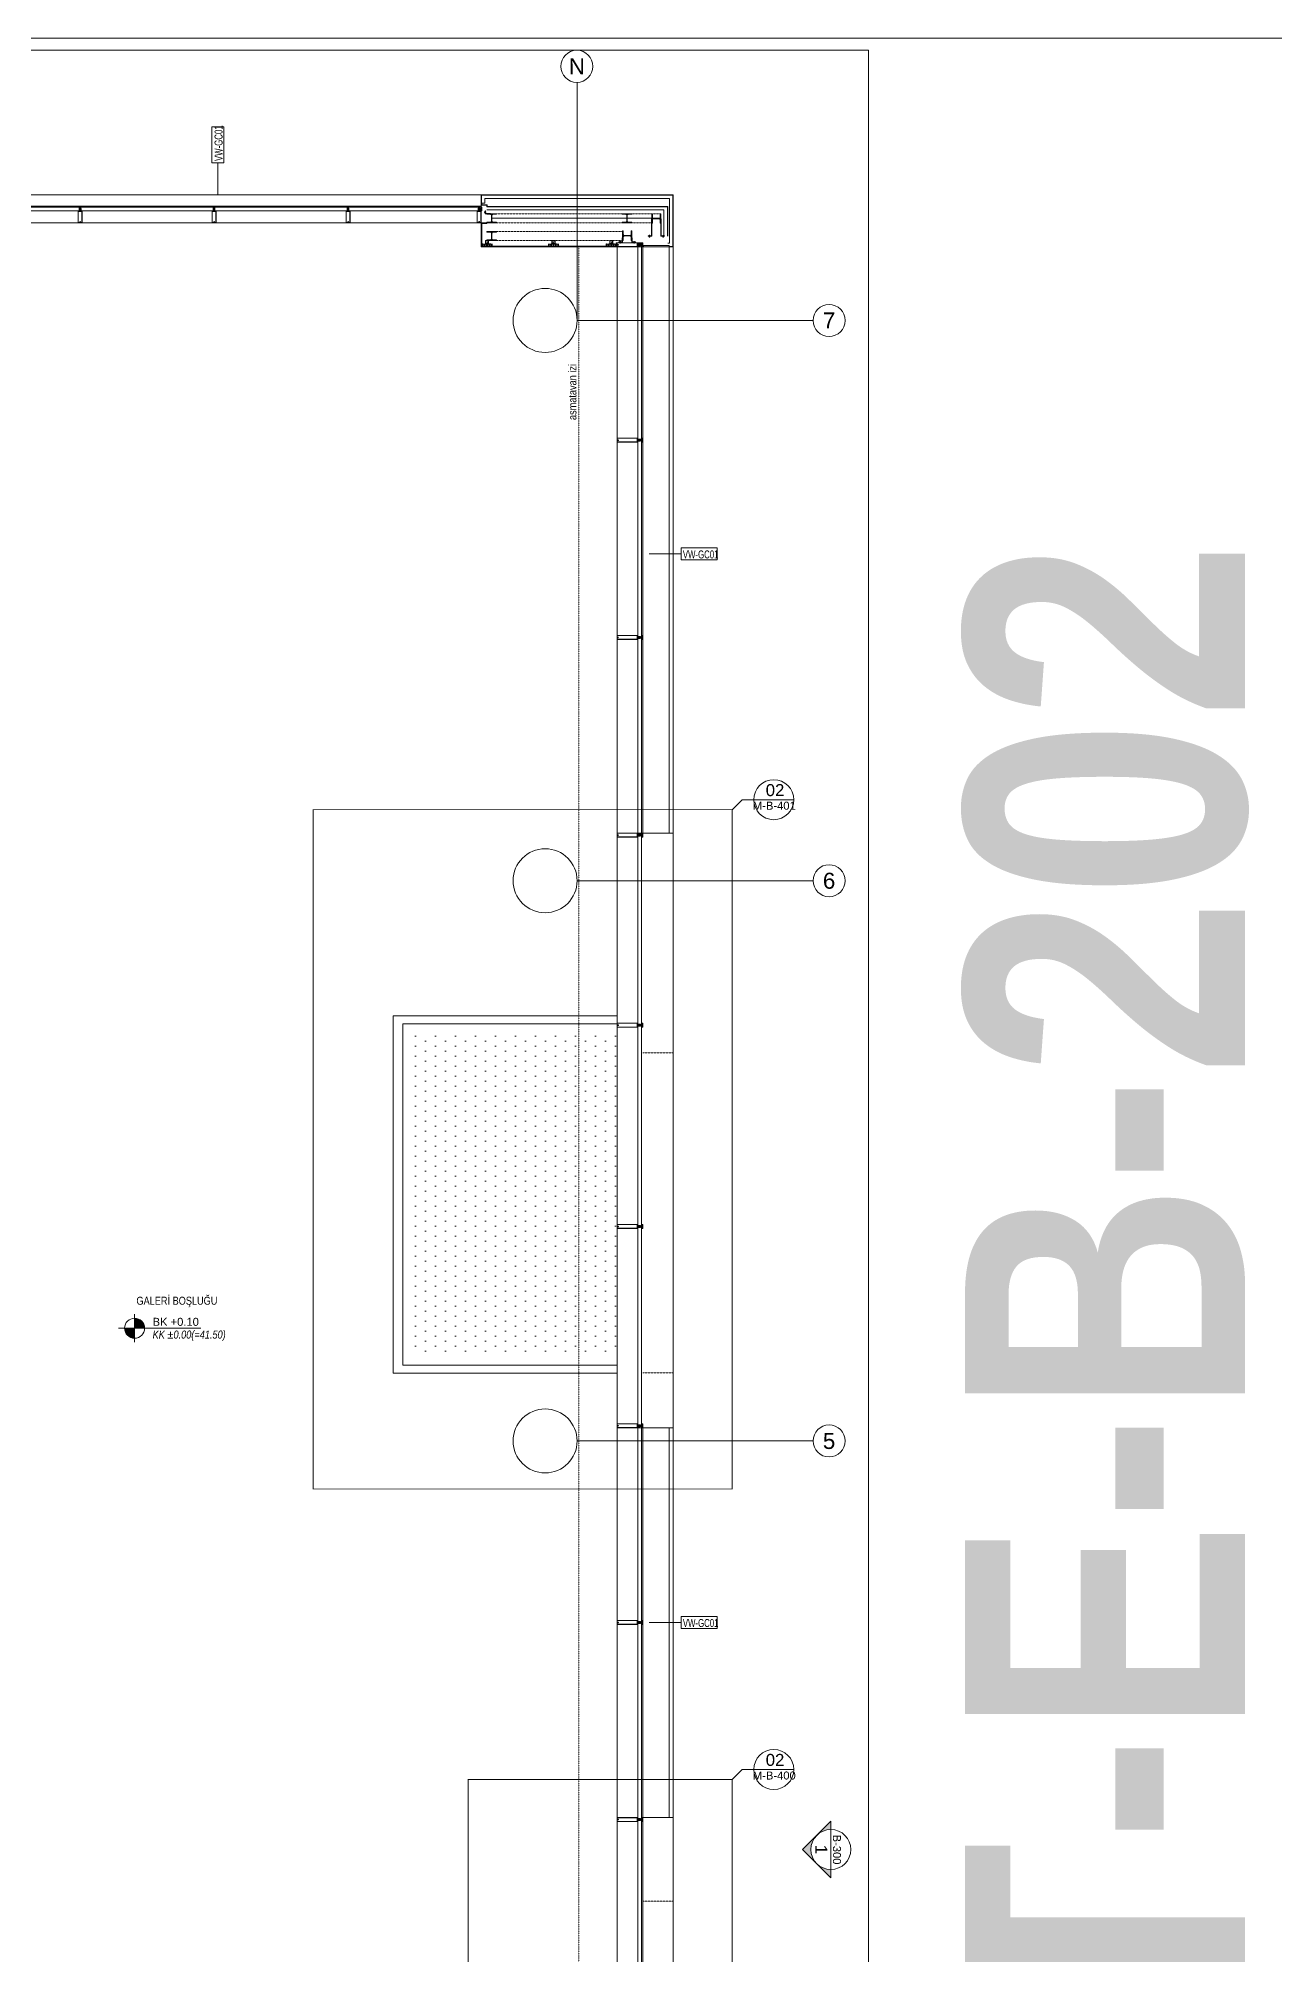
# Model space of a CAD drawing. Extents: x -1439 to 34962, y -872 to 8330.
# Drawn here: x 19407 to 20953, y 1811 to 4205 of the extents above; entities that cross this region are included whole.
import ezdxf
from ezdxf.enums import TextEntityAlignment as Align

# ---------------------------------------------------------------- set-up
doc = ezdxf.new("R2010")
doc.units = 0
for name, pattern in [('DOT2', [0.125, 0, -0.125]), ('Grundrisse$0$AUSGEZOGEN', [2, 1, 1]), ('HIDDEN', [0.375, 0.25, -0.125]), ('HIDDEN2', [4.7625, 3.175, -1.5875])]:
    doc.linetypes.add(name, pattern=pattern)
doc.layers.get('0').update_dxf_attribs({"color": 9, "lineweight": 9})
for name, color, linetype, lineweight in [('01', 9, 'Continuous', 9), ('06B', 9, 'Continuous', 9), ('06D', 9, 'Continuous', 9), ('09P', 9, 'Continuous', 9), ('10', 9, 'Continuous', 9), ('10A', 9, 'Continuous', 9), ('14', 9, 'Continuous', 9), ('15', 9, 'Continuous', 9), ('20', 9, 'DOT2', 9), ('21', 9, 'Continuous', 9), ('22', 8, 'Continuous', 9), ('24', 9, 'Continuous', 9), ('33', 9, 'BATTING', 9), ('40A', 9, 'Continuous', 9)]:
    doc.layers.add(name, color=color, linetype=linetype, lineweight=lineweight)
doc.styles.add('Arial', font='arial.ttf', dxfattribs={"height": 2.5})
doc.styles.add('MuuM_TEXT-BOLD', font='ARIALNB.TTF')
doc.styles.add('MuuM_TEXT-ITALIC', font='ARIALNI.TTF')
doc.styles.add('MuuM_TEXT-STANDART', font='ARIALN.TTF')
doc.linetypes.add('BATTING', pattern='A,0.0001,-0.1,[134,ltypeshp.shx,S=0.1,R=0,X=-0.1,Y=0],-0.2,[134,ltypeshp.shx,S=0.1,R=180,X=0.1,Y=0],-0.1', length=0.4001)

# ---------------------------------------------------------------- blocks, each defined once
blk = doc.blocks.new('p-kolon-vw-çelik80')
at = {"layer": '01'}
blk.add_circle((0, 0), 40, dxfattribs=at)
blk = doc.blocks.new('0_elevationtarget-p-bk')
h = blk.add_hatch(color=254)
h.paths.add_polyline_path([(2.5, 0, 0.414214), (0, 2.5), (0, 0)])
h.paths.add_polyline_path([(0, 0), (-2.5, 0, 0.414214), (0, -2.5)])
blk.add_line((0, -3.5), (0, 3.5))
blk.add_lwpolyline([(16.6, 0), (-4, 0)])
blk.add_circle((0, 0), 2.5)
at = {"style": 'Arial'}
blk.add_attdef('BITMISKOT', text='', height=2, dxfattribs=at).set_placement((4.5, 0), align=Align.BOTTOM_LEFT)
at = {"style": 'MuuM_TEXT-ITALIC'}
blk.add_attdef('FINISHINGFLOORLEVEL', text='', height=2, dxfattribs=at).set_placement((4.5, -0.59), align=Align.TOP_LEFT)
blk = doc.blocks.new('p-profil-21')
at = {"layer": '10A', "linetype": 'Continuous'}
for points in [[(2.4, 20.8), (2.3, 20.9), (-2.3, 20.9), (-2.4, 20.8), (-2.4, 20.2), (-2.3, 20.2), (-2.3, 20.1), (-2.4, 19.8), (-2.5, 19.8), (-2.5, 20.8), (-2.4, 21), (-2.4, 21), (2.3, 21), (2.5, 20.9), (2.5, 20.8), (2.5, 19.8), (2.4, 19.8), (2.3, 20.1), (2.3, 20.2), (2.4, 20.2)], [(2.5, 14.7), (2.5, 0.1), (2.5, 0), (2.3, 0), (-2.4, 0), (-2.5, 0.1), (-2.5, 0.1), (-2.5, 14.7), (-2.3, 14.7), (-2.2, 14.7), (-2.2, 14.6), (-2.3, 14.6), (-2.3, 14.4), (-1.9, 14.4), (-1.9, 14.4), (-1.8, 14.4), (-1.4, 14.4), (-1.4, 14.6), (-1.5, 14.6), (-1.5, 14.7), (-1.4, 14.7), (-1.1, 14.7), (-1.1, 14.6), (-1.2, 14.6), (-1.2, 14.4), (-0.7, 14.4), (-0.5, 14.5), (-0.5, 14.6), (-0.5, 15.7), (-0.5, 15.7), (-0.4, 15.7), (-0.2, 15.6), (-0.2, 15.6), (-0.2, 15.5), (-0.2, 15.4), (-0.2, 15.4), (-0.2, 15.4), (-0.2, 15.2), (-0.2, 15.2), (-0.2, 15.2), (-0.2, 15), (-0.2, 15), (-0.2, 15), (-0.2, 14.9), (-0.2, 14.8), (-0.2, 14.8), (-0.2, 14.7), (-0.2, 14.7), (-0.2, 14.6), (-0.2, 14.6), (-0.1, 14.4), (0, 14.3), (0.1, 14.4), (0.2, 14.6), (0.2, 14.7), (0.2, 14.7), (0.2, 14.8), (0.2, 14.9), (0.2, 14.9), (0.2, 15), (0.2, 15.1), (0.2, 15.1), (0.2, 15.1), (0.2, 15.3), (0.2, 15.3), (0.2, 15.3), (0.2, 15.4), (0.2, 15.5), (0.2, 15.5), (0.2, 15.6), (0.3, 15.6), (0.4, 15.7), (0.5, 15.7), (0.5, 15.7), (0.5, 14.6), (0.6, 14.5), (0.6, 14.4), (1.2, 14.4), (1.2, 14.6), (1.1, 14.6), (1.1, 14.7), (1.5, 14.7), (1.5, 14.7), (1.5, 14.6), (1.4, 14.6), (1.4, 14.4), (1.9, 14.4), (1.9, 14.4), (1.9, 14.4), (2.4, 14.4), (2.4, 14.6), (2.2, 14.6), (2.2, 14.7), (2.3, 14.7)], [(-2.1, 19.9), (-2, 19.9), (-2, 19.9), (-2, 19.8), (-2.4, 19.8), (-2.3, 20.2), (-2.2, 20.2), (-2.3, 20.2), (-2.3, 20.3), (-2.3, 20.3), (-2.3, 20.5), (-2.2, 20.6), (-2.1, 20.8), (-2.1, 20.8), (-2.1, 20.8), (-2.1, 20.7), (-2.1, 20.4), (-2, 20.3), (-1.1, 20.3), (-1, 20.2), (-1, 20.1), (-0.9, 20), (0, 20), (0, 20), (0, 20), (0.9, 20), (1, 20.1), (1, 20.2), (1.1, 20.3), (2, 20.3), (2, 20.4), (2, 20.7), (2.1, 20.8), (2.1, 20.8), (2.1, 20.8), (2.2, 20.6), (2.3, 20.5), (2.3, 20.3), (2.3, 20.3), (2.3, 20.2), (2.2, 20.2), (2.2, 20.2), (2.3, 19.8), (2, 19.8), (1.9, 19.9), (1.9, 19.9), (2.1, 19.9), (2.1, 20.1), (2, 20.2), (1.1, 20.2), (1.1, 19.9), (1.2, 19.9), (1.2, 19.9), (1.2, 19.8), (-1.2, 19.8), (-1.3, 19.9), (-1.3, 19.9), (-1.1, 19.9), (-1.1, 20.2), (-2, 20.2), (-2.1, 20.1)]]:
    blk.add_lwpolyline(points, close=True, dxfattribs=at)
blk.add_lwpolyline([(2.3, 14.1), (-2.3, 14.1), (-2.3, 0.2), (-0.2, 0.2), (-0.1, 0.3), (-0.1, 0.7), (-0.2, 0.8), (-0.2, 0.8), (-0.3, 0.8), (-0.3, 0.9), (-0.3, 0.9), (-0.4, 1), (-0.4, 1), (-0.4, 1), (-0.4, 1.1), (-0.5, 1.2), (-0.5, 1.2), (-0.5, 1.3), (-0.4, 1.3), (-0.4, 1.4), (-0.4, 1.4), (-0.4, 1.5), (-0.3, 1.5), (-0.3, 1.6), (-0.2, 1.6), (-0.1, 1.5), (-0.1, 1.3), (-0.2, 1.3), (-0.2, 1.3), (-0.2, 1.2), (-0.2, 1.1), (-0.2, 1.1), (-0.1, 1.1), (-0.1, 1), (0, 1), (0.1, 1), (0.1, 1.1), (0.1, 1.1), (0.2, 1.1), (0.2, 1.2), (0.2, 1.3), (0.1, 1.3), (0.1, 1.3), (0.1, 1.4), (0.1, 1.5), (0.2, 1.6), (0.3, 1.6), (0.3, 1.5), (0.3, 1.5), (0.4, 1.4), (0.4, 1.4), (0.4, 1.3), (0.4, 1.3), (0.4, 1.2), (0.4, 1.2), (0.4, 1.1), (0.4, 1), (0.4, 1), (0.4, 1), (0.3, 0.9), (0.3, 0.9), (0.2, 0.8), (0.2, 0.8), (0.2, 0.8), (0.1, 0.7), (0.1, 0.3), (0.1, 0.2), (2.3, 0.2), (2.3, 14.1)], dxfattribs=at)
at = {"layer": '10A', "linetype": 'Grundrisse$0$AUSGEZOGEN'}
for points in [[(-0.9, 18.2), (-0.9, 18.2), (-0.5, 18.3), (-0.5, 18.2), (-0.6, 18.1), (-0.6, 18.1), (-0.9, 18.1), (-1, 18), (-1.1, 17.9), (-1.1, 17.6), (-1.1, 17.5), (-1.2, 17.5), (-1.2, 17.6), (-1.2, 17.9), (-1.2, 17.9), (-1.2, 18), (-1.2, 18), (-1.1, 18), (-1.1, 18.1), (-1.1, 18.1), (-1, 18.2), (-1, 18.2)], [(-0.9, 17.3), (-0.9, 17.3), (-0.5, 17.4), (-0.5, 17.3), (-0.6, 17.2), (-0.6, 17.2), (-0.9, 17.2), (-1, 17.1), (-1.1, 17), (-1.1, 16.7), (-1.1, 16.7), (-1.2, 16.6), (-1.2, 16.7), (-1.2, 17), (-1.2, 17), (-1.2, 17.1), (-1.2, 17.1), (-1.1, 17.2), (-1.1, 17.2), (-1.1, 17.2), (-1, 17.3), (-1, 17.3)], [(-0.9, 16.4), (-0.9, 16.5), (-0.5, 16.5), (-0.5, 16.4), (-0.6, 16.3), (-0.6, 16.3), (-0.9, 16.3), (-1, 16.2), (-1.1, 16.1), (-1.1, 15.8), (-1.1, 15.8), (-1.2, 15.8), (-1.2, 15.8), (-1.2, 16.1), (-1.2, 16.1), (-1.2, 16.2), (-1.2, 16.2), (-1.1, 16.3), (-1.1, 16.3), (-1.1, 16.4), (-1, 16.4), (-1, 16.4)], [(0.5, 15.8), (0.3, 15.8), (0.2, 15.7), (0.2, 15.6), (0.2, 15.4), (0.2, 15.2), (0.2, 15.2), (0.2, 15.1), (0.2, 15.1), (0.2, 15.1), (0.2, 14.9), (0.2, 14.8), (0.2, 14.8), (0.1, 14.6), (0, 14.6), (-0.1, 14.6), (-0.2, 14.8), (-0.2, 14.8), (-0.2, 14.9), (-0.2, 15.1), (-0.2, 15.1), (-0.2, 15.1), (-0.2, 15.2), (-0.2, 15.2), (-0.2, 15.4), (-0.2, 15.6), (-0.2, 15.7), (-0.3, 15.8), (-0.5, 15.8), (-0.5, 18.6), (-0.5, 18.7), (-0.4, 18.9), (-0.4, 19), (-0.4, 19), (-0.5, 19), (-0.5, 19), (-0.5, 19), (-0.5, 19.6), (-0.4, 19.7), (-0.3, 19.6), (-0.3, 19.5), (-0.3, 19.5), (-0.4, 19.5), (-0.4, 19.2), (-0.3, 19.1), (0, 18.8), (0, 18.8), (0, 18.8), (0.3, 19.1), (0.4, 19.2), (0.4, 19.5), (0.3, 19.5), (0.3, 19.5), (0.3, 19.6), (0.4, 19.7), (0.5, 19.6), (0.5, 19.6), (0.5, 19), (0.5, 19), (0.4, 19), (0.4, 19), (0.4, 18.9), (0.5, 18.7), (0.5, 18.6)], [(0.9, 18.2), (0.9, 18.2), (0.5, 18.3), (0.5, 18.2), (0.5, 18.1), (0.6, 18.1), (0.9, 18.1), (1, 18), (1.1, 17.9), (1.1, 17.6), (1.1, 17.5), (1.1, 17.5), (1.2, 17.6), (1.2, 17.9), (1.2, 17.9), (1.2, 18), (1.1, 18), (1.1, 18), (1.1, 18.1), (1.1, 18.1), (1, 18.2), (1, 18.2)], [(0.9, 17.3), (0.9, 17.3), (0.5, 17.4), (0.5, 17.3), (0.5, 17.2), (0.6, 17.2), (0.9, 17.2), (1, 17.1), (1.1, 17), (1.1, 16.7), (1.1, 16.7), (1.1, 16.6), (1.2, 16.7), (1.2, 17), (1.2, 17), (1.2, 17.1), (1.1, 17.1), (1.1, 17.2), (1.1, 17.2), (1.1, 17.2), (1, 17.3), (1, 17.3)], [(0.9, 16.4), (0.9, 16.5), (0.5, 16.5), (0.5, 16.4), (0.5, 16.3), (0.6, 16.3), (0.9, 16.3), (1, 16.2), (1.1, 16.1), (1.1, 15.8), (1.1, 15.8), (1.1, 15.8), (1.2, 15.8), (1.2, 16.1), (1.2, 16.1), (1.2, 16.2), (1.1, 16.2), (1.1, 16.3), (1.1, 16.3), (1.1, 16.4), (1, 16.4), (1, 16.4)]]:
    blk.add_lwpolyline(points, close=True, dxfattribs=at)
blk = doc.blocks.new('prf-camderzi-20x6-p_1')
at = {"layer": '10A', "linetype": 'Continuous'}
for points in [[(0.2, -2.4), (0.1, -2.3), (0.1, 2.3), (0.2, 2.4), (0.8, 2.4), (0.8, 2.3), (0.9, 2.3), (1.2, 2.4), (1.2, 2.5), (0.1, 2.5), (0, 2.4), (0, 2.3), (0, -2.4), (0.1, -2.5), (0.1, -2.5), (1.2, -2.5), (1.2, -2.4), (0.9, -2.3), (0.8, -2.3), (0.8, -2.4)], [(1.1, 2.1), (1.1, 2), (1.1, 2), (1.2, 2), (1.2, 2.3), (0.8, 2.3), (0.8, 2.2), (0.8, 2.3), (0.7, 2.3), (0.7, 2.3), (0.5, 2.3), (0.4, 2.2), (0.2, 2.1), (0.2, 2.1), (0.2, 2.1), (0.3, 2.1), (0.6, 2.1), (0.7, 2), (0.7, 1.1), (0.8, 1), (0.9, 1), (1, 0.9), (1, 0), (1, 0), (1, 0), (1, -0.9), (0.9, -1), (0.8, -1), (0.7, -1.1), (0.7, -2), (0.6, -2), (0.3, -2), (0.2, -2.1), (0.2, -2.1), (0.2, -2.1), (0.4, -2.2), (0.5, -2.3), (0.7, -2.3), (0.7, -2.3), (0.8, -2.3), (0.8, -2.2), (0.8, -2.2), (1.2, -2.4), (1.2, -2), (1.1, -1.9), (1.1, -1.9), (1.1, -2.1), (0.9, -2.1), (0.8, -2), (0.8, -1.1), (1.1, -1.1), (1.1, -1.2), (1.1, -1.2), (1.2, -1.2), (1.2, 1.2), (1.1, 1.3), (1.1, 1.3), (1.1, 1.1), (0.8, 1.1), (0.8, 2), (0.9, 2.1)], [(6.2, -2.5), (31.9, -2.5), (32, -2.5), (32, -2.4), (32, 2.3), (31.9, 2.5), (31.9, 2.5), (6.2, 2.5), (6.2, 2.3), (6.3, 2.2), (6.4, 2.2), (6.4, 2.3), (6.6, 2.3), (6.6, 1.9), (6.6, 1.9), (6.6, 1.8), (6.6, 1.4), (6.4, 1.4), (6.4, 1.5), (6.3, 1.5), (6.2, 1.4), (6.2, 1.1), (6.4, 1.1), (6.4, 1.2), (6.6, 1.2), (6.6, 0.7), (6.5, 0.5), (6.4, 0.5), (5.3, 0.5), (5.2, 0.5), (5.2, 0.4), (5.3, 0.2), (5.4, 0.2), (5.5, 0.2), (5.6, 0.2), (5.6, 0.2), (5.6, 0.2), (5.8, 0.2), (5.8, 0.2), (5.8, 0.2), (6, 0.2), (6, 0.2), (6, 0.2), (6.1, 0.2), (6.2, 0.2), (6.2, 0.2), (6.3, 0.2), (6.3, 0.2), (6.4, 0.2), (6.4, 0.2), (6.6, 0.1), (6.7, 0), (6.6, -0.1), (6.4, -0.2), (6.3, -0.2), (6.2, -0.2), (6.2, -0.2), (6.1, -0.2), (6.1, -0.2), (6, -0.2), (5.9, -0.2), (5.9, -0.2), (5.9, -0.2), (5.7, -0.2), (5.7, -0.2), (5.7, -0.2), (5.6, -0.2), (5.5, -0.2), (5.5, -0.2), (5.4, -0.2), (5.3, -0.3), (5.2, -0.4), (5.2, -0.5), (5.3, -0.5), (6.4, -0.5), (6.5, -0.6), (6.6, -0.6), (6.6, -1.2), (6.4, -1.2), (6.4, -1.1), (6.2, -1.1), (6.2, -1.5), (6.3, -1.5), (6.4, -1.5), (6.4, -1.4), (6.6, -1.4), (6.6, -1.9), (6.6, -1.9), (6.6, -1.9), (6.6, -2.4), (6.4, -2.4), (6.4, -2.2), (6.3, -2.2), (6.2, -2.3)]]:
    blk.add_lwpolyline(points, close=True, dxfattribs=at)
at = {"layer": '10A', "linetype": 'Grundrisse$0$AUSGEZOGEN'}
for points in [[(5.2, -0.5), (5.2, -0.3), (5.3, -0.2), (5.4, -0.2), (5.6, -0.2), (5.8, -0.2), (5.8, -0.2), (5.9, -0.2), (5.9, -0.2), (5.9, -0.2), (6.1, -0.2), (6.2, -0.2), (6.2, -0.2), (6.4, -0.1), (6.4, 0), (6.4, 0.1), (6.2, 0.2), (6.2, 0.2), (6.1, 0.2), (5.9, 0.2), (5.9, 0.2), (5.9, 0.2), (5.8, 0.2), (5.8, 0.2), (5.6, 0.2), (5.4, 0.2), (5.3, 0.2), (5.2, 0.3), (5.2, 0.5), (2.4, 0.5), (2.3, 0.5), (2.1, 0.4), (2, 0.4), (2, 0.4), (2, 0.5), (2, 0.5), (2, 0.5), (1.4, 0.5), (1.3, 0.4), (1.4, 0.3), (1.5, 0.3), (1.5, 0.3), (1.5, 0.4), (1.8, 0.4), (1.9, 0.3), (2.2, 0), (2.2, 0), (2.2, 0), (1.9, -0.3), (1.8, -0.4), (1.5, -0.4), (1.5, -0.3), (1.5, -0.3), (1.4, -0.3), (1.3, -0.4), (1.4, -0.5), (1.4, -0.5), (2, -0.5), (2, -0.5), (2, -0.4), (2, -0.4), (2.1, -0.4), (2.3, -0.5), (2.4, -0.5)], [(2.8, 0.9), (2.8, 0.9), (2.7, 0.5), (2.8, 0.5), (2.9, 0.5), (2.9, 0.6), (2.9, 0.9), (3, 1), (3.1, 1.1), (3.4, 1.1), (3.5, 1.1), (3.5, 1.2), (3.4, 1.2), (3.1, 1.2), (3.1, 1.2), (3, 1.2), (3, 1.2), (3, 1.1), (2.9, 1.1), (2.9, 1.1), (2.8, 1), (2.8, 1)], [(3.7, 0.9), (3.7, 0.9), (3.6, 0.5), (3.7, 0.5), (3.8, 0.5), (3.8, 0.6), (3.8, 0.9), (3.9, 1), (4, 1.1), (4.3, 1.1), (4.3, 1.1), (4.4, 1.2), (4.3, 1.2), (4, 1.2), (4, 1.2), (3.9, 1.2), (3.9, 1.2), (3.8, 1.1), (3.8, 1.1), (3.8, 1.1), (3.7, 1), (3.7, 1)], [(4.6, 0.9), (4.5, 0.9), (4.5, 0.5), (4.6, 0.5), (4.7, 0.5), (4.7, 0.6), (4.7, 0.9), (4.8, 1), (4.9, 1.1), (5.2, 1.1), (5.2, 1.1), (5.2, 1.2), (5.2, 1.2), (4.9, 1.2), (4.9, 1.2), (4.8, 1.2), (4.8, 1.2), (4.7, 1.1), (4.7, 1.1), (4.6, 1.1), (4.6, 1), (4.6, 1)], [(2.8, -0.9), (2.8, -0.9), (2.7, -0.5), (2.8, -0.5), (2.9, -0.6), (2.9, -0.6), (2.9, -0.9), (3, -1), (3.1, -1.1), (3.4, -1.1), (3.5, -1.1), (3.5, -1.1), (3.4, -1.2), (3.1, -1.2), (3.1, -1.2), (3, -1.2), (3, -1.1), (3, -1.1), (2.9, -1.1), (2.9, -1.1), (2.8, -1), (2.8, -1)], [(3.7, -0.9), (3.7, -0.9), (3.6, -0.5), (3.7, -0.5), (3.8, -0.6), (3.8, -0.6), (3.8, -0.9), (3.9, -1), (4, -1.1), (4.3, -1.1), (4.3, -1.1), (4.4, -1.1), (4.3, -1.2), (4, -1.2), (4, -1.2), (3.9, -1.2), (3.9, -1.1), (3.8, -1.1), (3.8, -1.1), (3.8, -1.1), (3.7, -1), (3.7, -1)], [(4.6, -0.9), (4.5, -0.9), (4.5, -0.5), (4.6, -0.5), (4.7, -0.6), (4.7, -0.6), (4.7, -0.9), (4.8, -1), (4.9, -1.1), (5.2, -1.1), (5.2, -1.1), (5.2, -1.1), (5.2, -1.2), (4.9, -1.2), (4.9, -1.2), (4.8, -1.2), (4.8, -1.1), (4.7, -1.1), (4.7, -1.1), (4.6, -1.1), (4.6, -1), (4.6, -1)]]:
    blk.add_lwpolyline(points, close=True, dxfattribs=at)
at = {"layer": '10A', "linetype": 'Continuous'}
blk.add_lwpolyline([(6.8, -2.3), (6.8, 2.3), (31.8, 2.3), (31.8, 0.2), (31.7, 0.1), (31.3, 0.1), (31.2, 0.2), (31.2, 0.2), (31.2, 0.3), (31.1, 0.3), (31.1, 0.3), (31, 0.4), (31, 0.4), (31, 0.4), (30.9, 0.4), (30.8, 0.5), (30.8, 0.5), (30.7, 0.5), (30.7, 0.4), (30.6, 0.4), (30.6, 0.4), (30.5, 0.4), (30.5, 0.3), (30.4, 0.3), (30.4, 0.2), (30.5, 0.1), (30.7, 0.1), (30.7, 0.2), (30.7, 0.2), (30.8, 0.2), (30.9, 0.2), (30.9, 0.2), (30.9, 0.1), (31, 0.1), (31, 0), (31, -0.1), (30.9, -0.1), (30.9, -0.1), (30.9, -0.2), (30.8, -0.2), (30.7, -0.2), (30.7, -0.1), (30.7, -0.1), (30.6, -0.1), (30.5, -0.1), (30.4, -0.2), (30.4, -0.3), (30.5, -0.3), (30.5, -0.3), (30.6, -0.4), (30.6, -0.4), (30.7, -0.4), (30.7, -0.4), (30.8, -0.4), (30.8, -0.4), (30.9, -0.4), (31, -0.4), (31, -0.4), (31, -0.4), (31.1, -0.3), (31.1, -0.3), (31.2, -0.2), (31.2, -0.2), (31.2, -0.2), (31.3, -0.1), (31.7, -0.1), (31.8, -0.1), (31.8, -2.3), (6.8, -2.3)], dxfattribs=at)
blk = doc.blocks.new('*U52')
for points in [[(-0.1, -0.4), (-0.6, -0.4), (-0.6, 0.4), (-0.1, 0.4)], [(-0.1, 0.6), (0, 0.6), (0, -0.6), (-0.1, -0.6)], [(0.8, 0.6), (0.7, 0.6), (0.7, -0.6), (0.8, -0.6)], [(0.8, -0.4), (1.3, -0.4), (1.3, 0.4), (0.8, 0.4)]]:
    blk.add_lwpolyline(points, close=True)
for points in [[(0.7, 0.2), (0, 0.2)], [(0.7, -0.2), (0, -0.2)]]:
    blk.add_lwpolyline(points)
blk = doc.blocks.new('*U718')
for points in [[(-0.1, -0.4), (-0.6, -0.4), (-0.6, 0.4), (-0.1, 0.4)], [(-0.1, 0.6), (0, 0.6), (0, -0.6), (-0.1, -0.6)], [(1.1, 0.6), (1, 0.6), (1, -0.6), (1.1, -0.6)], [(1.1, -0.4), (1.5, -0.4), (1.5, 0.4), (1.1, 0.4)]]:
    blk.add_lwpolyline(points, close=True)
for points in [[(1, 0.2), (0, 0.2)], [(1, -0.2), (0, -0.2)]]:
    blk.add_lwpolyline(points)
blk = doc.blocks.new('*U717')
for points in [[(-0.1, -0.4), (-0.6, -0.4), (-0.6, 0.4), (-0.1, 0.4)], [(-0.1, 0.6), (0, 0.6), (0, -0.6), (-0.1, -0.6)], [(1.3, 0.6), (1.2, 0.6), (1.2, -0.6), (1.3, -0.6)], [(1.3, -0.4), (1.8, -0.4), (1.8, 0.4), (1.3, 0.4)]]:
    blk.add_lwpolyline(points, close=True)
for points in [[(1.2, 0.2), (0, 0.2)], [(1.2, -0.2), (0, -0.2)]]:
    blk.add_lwpolyline(points)
blk = doc.blocks.new('Prf-40x40')
for points in [[(1.5, -2), (-1.5, -2, -0.414214), (-2, -1.5), (-2, 1.5, -0.414214), (-1.5, 2), (1.5, 2, -0.414214), (2, 1.5), (2, -1.5, -0.414214)], [(1.5, -1.7), (-1.5, -1.7, -0.414214), (-1.7, -1.5), (-1.7, 1.5, -0.414214), (-1.5, 1.7), (1.5, 1.7, -0.414214), (1.7, 1.5), (1.7, -1.5, -0.414214)]]:
    blk.add_lwpolyline(points, format="xyb", close=True)
blk.add_point((0, 0))
blk = doc.blocks.new('VIDA-GY2')
for p, q in [((0, 6), (-3, 6)), ((0, 5), (-3, 5)), ((0, 9), (0, 6)), ((0, 9), (0, 6)), ((3, 6), (0, 6)), ((0, 5), (0, 2)), ((0, 5), (0, 2)), ((3, 5), (0, 5))]:
    blk.add_line(p, q)
blk.add_circle((0, 5), 5.4)
for centre, start, end in [((-1, 5), 166.2259, 193.7741), ((0, 7), 76.2259, 103.7741), ((0, 4), 256.2259, 283.7741), ((1, 5), 346.2259, 13.7741)]:
    blk.add_arc(centre, 2.1, start, end)
blk = doc.blocks.new('A$C24435FA4')
for p, q in [((6.8, 6.2, 0), (4, 6.2, 0)), ((4.2, 1.1, 0), (4, 1.1, 0)), ((4, 1.1, 0), (4, -1.1, 0)), ((4.2, 1.1, 0), (4.2, -1.1, 0)), ((4.3, 5.3, 0), (6.8, 5.3, 0)), ((4.3, 5.3, 0), (4.3, -5.3, 0)), ((4.3, -5.3, 0), (4.3, 5.3, 0)), ((4.3, 0.9, 0), (4.9, 0.9, 0)), ((4.3, 0.5, 0), (4.9, 0.5, 0)), ((5, 0.7, 0), (5, -0.7, 0)), ((5, 0.5, 0), (6.3, 0.5, 0)), ((5.2, -0.5, 0), (5.2, 0.5, 0)), ((5.3, -0.5, 0), (5.3, 0.5, 0)), ((5.5, -0.5, 0), (5.5, 0.5, 0)), ((5.7, -0.5, 0), (5.7, 0.5, 0)), ((5.8, -0.5, 0), (5.8, 0.5, 0)), ((6, -0.5, 0), (6, 0.5, 0)), ((6.1, -0.5, 0), (6.1, 0.5, 0)), ((6.3, -0.5, 0), (6.3, 0.5, 0)), ((6.8, 5.2, 0), (6.8, 6.2, 0)), ((6.8, -5.3, 0), (6.8, 5.3, 0)), ((4.2, -1.1, 0), (4, -1.1, 0)), ((4, -6.3, 0), (6.8, -6.3)), ((4.3, -0.5, 0), (4.9, -0.5, 0)), ((4.3, -1, 0), (4.9, -1, 0)), ((4.3, -5.3, 0), (6.8, -5.3, 0)), ((5, -0.5, 0), (6.3, -0.5, 0)), ((6.8, -6.3, 0), (6.8, -5.3, 0))]:
    blk.add_line(p, q)
for centre, radius, start, end in [((4.1, 6.3, 0), 0.129, 200.3002, 318.4444), ((4.1, 6.1, 0), 0.129, 200.3002, 318.4444), ((4.1, 5.9, 0), 0.129, 200.3002, 318.4444), ((4.1, 5.7, 0), 0.129, 200.3002, 318.4444), ((4.1, 5.5, 0), 0.129, 200.3002, 318.4444), ((4.1, 5.3, 0), 0.129, 200.3002, 318.4444), ((4.1, 5.1, 0), 0.129, 200.3002, 318.4444), ((4.1, 4.9, 0), 0.129, 200.3002, 318.4444), ((4.1, 4.7, 0), 0.129, 200.3002, 318.4444), ((4.1, 4.5, 0), 0.129, 200.3002, 318.4444), ((4.1, 4.3, 0), 0.129, 200.3002, 318.4444), ((4.1, 4.1, 0), 0.129, 200.3002, 318.4444), ((4.1, 3.9, 0), 0.129, 200.3002, 318.4444), ((4.1, 3.7, 0), 0.129, 200.3002, 318.4444), ((4.1, 3.5, 0), 0.129, 200.3002, 318.4444), ((4.1, 3.3, 0), 0.129, 200.3002, 318.4444), ((4.1, 3.1, 0), 0.129, 200.3002, 318.4444), ((4.1, 2.9, 0), 0.129, 200.3002, 318.4444), ((4.1, 2.7, 0), 0.129, 200.3002, 318.4444), ((4.1, 2.5, 0), 0.129, 200.3002, 318.4444), ((4.1, 2.3, 0), 0.129, 200.3002, 318.4444), ((4.1, 2.1, 0), 0.129, 200.3002, 318.4444), ((4.1, 1.9, 0), 0.129, 200.3002, 318.4444), ((4.1, 1.7, 0), 0.129, 200.3002, 318.4444), ((4.1, 1.5, 0), 0.129, 200.3002, 318.4444), ((4.1, 1.3, 0), 0.129, 200.3002, 318.4444), ((4.1, 1.1, 0), 0.129, 200.3002, 318.4444), ((4.1, 0.9, 0), 0.129, 200.3002, 318.4444), ((4.1, 0.7, 0), 0.129, 200.3002, 318.4444), ((4.1, 0.5, 0), 0.129, 200.3002, 318.4444), ((4.1, 0.3, 0), 0.129, 200.3002, 318.4444), ((4.1, 0.1, 0), 0.129, 200.3002, 318.4444), ((4.5, 0.7), 0.303, 132.075, 227.925), ((5.5, 0), 1.3, 157.3801, 202.6199), ((4.7, 0.7), 0.303, 312.075, 47.925), ((3.7, 0), 1.3, 337.3801, 22.6199), ((4.1, -0.1, 0), 0.129, 200.3002, 318.4444), ((4.1, -0.3, 0), 0.129, 200.3002, 318.4444), ((4.1, -0.5, 0), 0.129, 200.3002, 318.4444), ((4.1, -0.7, 0), 0.129, 200.3002, 318.4444), ((4.1, -0.9, 0), 0.129, 200.3002, 318.4444), ((4.1, -1.1, 0), 0.129, 200.3002, 318.4444), ((4.1, -1.3, 0), 0.129, 200.3002, 318.4444), ((4.1, -1.5, 0), 0.129, 200.3002, 318.4444), ((4.1, -1.7, 0), 0.129, 200.3002, 318.4444), ((4.1, -1.9, 0), 0.129, 200.3002, 318.4444), ((4.1, -2.1, 0), 0.129, 200.3002, 318.4444), ((4.1, -2.3, 0), 0.129, 200.3002, 318.4444), ((4.1, -2.5, 0), 0.129, 200.3002, 318.4444), ((4.1, -2.7, 0), 0.129, 200.3002, 318.4444), ((4.1, -2.9, 0), 0.129, 200.3002, 318.4444), ((4.1, -3.1, 0), 0.129, 200.3002, 318.4444), ((4.1, -3.3, 0), 0.129, 200.3002, 318.4444), ((4.1, -3.5, 0), 0.129, 200.3002, 318.4444), ((4.1, -3.7, 0), 0.129, 200.3002, 318.4444), ((4.1, -3.9, 0), 0.129, 200.3002, 318.4444), ((4.1, -4.1, 0), 0.129, 200.3002, 318.4444), ((4.1, -4.3, 0), 0.129, 200.3002, 318.4444), ((4.1, -4.5, 0), 0.129, 200.3002, 318.4444), ((4.1, -4.7, 0), 0.129, 200.3002, 318.4444), ((4.1, -4.9, 0), 0.129, 200.3002, 318.4444), ((4.1, -5.1, 0), 0.129, 200.3002, 318.4444), ((4.1, -5.3, 0), 0.129, 200.3002, 318.4444), ((4.1, -5.5, 0), 0.129, 200.3002, 318.4444), ((4.1, -5.7, 0), 0.129, 200.3002, 318.4444), ((4.1, -5.9, 0), 0.129, 200.3002, 318.4444), ((4.1, -6.1, 0), 0.129, 200.3002, 318.4444), ((4.5, -0.7), 0.303, 132.075, 227.925), ((4.7, -0.7), 0.303, 312.075, 47.925)]:
    blk.add_arc(centre, radius, start, end)
at = {"xscale": 0.09999999997671699, "yscale": 0.09999999997671699, "zscale": 0.09999999997671699, "rotation": 179.9999994663915}
for p in [(5.6, 3.5, 0), (5.6, -2.5, 0)]:
    blk.add_blockref('VIDA-GY2', p, dxfattribs=at)
at = {"layer": '10'}
blk.add_blockref('Prf-40x40', (2, 0), dxfattribs=at)
blk = doc.blocks.new('p-cephe-kose')
at = {"layer": '09P'}
h = blk.add_hatch(dxfattribs=at)
h.set_pattern_fill('ANSI31', color=256, scale=2, angle=180, style=0)
h.set_pattern_definition([(315, (-235.27782, -19.0209), (-0.176777, -0.176777), [])])
h.paths.add_polyline_path([(-228.2, -23.6), (-235, -23.6), (-235, -20), (-234.6, -20), (-234.6, -23.2), (-228.2, -23.2)])
h = blk.add_hatch(dxfattribs=at)
h.set_pattern_fill('ANSI31', color=256, scale=2, angle=90, style=0)
h.set_pattern_definition([(135, (-498170.25838, -156275.56962), (-0.1767766953, -0.1767766953), [])])
edge = h.paths.add_edge_path()
edge.add_line((-220.7, -23.6), (-232.7, -23.6))
edge.add_line((-232.7, -23.6), (-232.7, -24.4))
edge.add_line((-232.7, -24.4), (-228.2, -24.4))
edge.add_arc((-228.2, -25.6), 1.2, 0, 90, ccw=False)
edge.add_line((-227, -25.6), (-227, -33))
edge.add_arc((-228.2, -33), 1.2, -90, 0, ccw=False)
edge.add_line((-228.2, -34.2), (-232.7, -34.2))
edge.add_line((-232.7, -34.2), (-232.7, -35))
edge.add_line((-232.7, -35), (-220.7, -35))
edge.add_line((-220.7, -35), (-220.7, -34.2))
edge.add_line((-220.7, -34.2), (-225.3, -34.2))
edge.add_arc((-225.3, -33), 1.2, 180, 270, ccw=False)
edge.add_line((-226.5, -33), (-226.5, -25.6))
edge.add_arc((-225.3, -25.6), 1.2, 90, 180, ccw=False)
edge.add_line((-225.3, -24.4), (-220.7, -24.4))
edge.add_line((-220.7, -24.4), (-220.7, -23.6))
h = blk.add_hatch(dxfattribs=at)
h.set_pattern_fill('ANSI31', color=256, scale=2, angle=90, style=0)
h.set_pattern_definition([(135, (-498160.135, -156275.56962), (-0.1767766953, -0.1767766953), [])])
edge = h.paths.add_edge_path()
edge.add_line((-51.7, -23.6), (-63.7, -23.6))
edge.add_line((-63.7, -23.6), (-63.7, -24.4))
edge.add_line((-63.7, -24.4), (-59.1, -24.4))
edge.add_arc((-59.1, -25.6), 1.2, 0, 90, ccw=False)
edge.add_line((-57.9, -25.6), (-57.9, -33))
edge.add_arc((-59.1, -33), 1.2, -90, 0, ccw=False)
edge.add_line((-59.1, -34.2), (-63.7, -34.2))
edge.add_line((-63.7, -34.2), (-63.7, -35))
edge.add_line((-63.7, -35), (-51.7, -35))
edge.add_line((-51.7, -35), (-51.7, -34.2))
edge.add_line((-51.7, -34.2), (-56.2, -34.2))
edge.add_arc((-56.2, -33), 1.2, 180, 270, ccw=False)
edge.add_line((-57.4, -33), (-57.4, -25.6))
edge.add_arc((-56.2, -25.6), 1.2, 90, 180, ccw=False)
edge.add_line((-56.2, -24.4), (-51.7, -24.4))
edge.add_line((-51.7, -24.4), (-51.7, -23.6))
h = blk.add_hatch(dxfattribs=at)
h.set_pattern_fill('ANSI31', color=256, scale=2, angle=90, style=0)
h.set_pattern_definition([(135, (-15.31695, -44.59016), (-0.1767767, -0.1767767), [])])
edge = h.paths.add_edge_path()
edge.add_line((-15.3, -23.6), (-15.3, -35.6))
edge.add_line((-15.3, -35.6), (-16.1, -35.6))
edge.add_line((-16.1, -35.6), (-16.1, -31.1))
edge.add_arc((-17.3, -31.1), 1.2, 0, 90)
edge.add_line((-17.3, -29.9), (-24.7, -29.9))
edge.add_arc((-24.7, -31.1), 1.2, 90, 180)
edge.add_line((-25.9, -31.1), (-25.9, -35.6))
edge.add_line((-25.9, -35.6), (-26.7, -35.6))
edge.add_line((-26.7, -35.6), (-26.7, -23.6))
edge.add_line((-26.7, -23.6), (-25.9, -23.6))
edge.add_line((-25.9, -23.6), (-25.9, -28.2))
edge.add_arc((-24.7, -28.2), 1.2, 180, 270)
edge.add_line((-24.7, -29.4), (-17.3, -29.4))
edge.add_arc((-17.3, -28.2), 1.2, 270, 360)
edge.add_line((-16.1, -28.2), (-16.1, -23.6))
edge.add_line((-16.1, -23.6), (-15.3, -23.6))
h = blk.add_hatch(dxfattribs=at)
h.set_pattern_fill('ANSI31', color=256, scale=2, angle=90, style=0)
h.set_pattern_definition([(135, (-498170.25838, -156297.74955), (-0.1767766953, -0.1767766953), [])])
edge = h.paths.add_edge_path()
edge.add_line((-220.7, -45.8), (-232.7, -45.8))
edge.add_line((-232.7, -45.8), (-232.7, -46.6))
edge.add_line((-232.7, -46.6), (-228.2, -46.6))
edge.add_arc((-228.2, -47.8), 1.2, 360, 450, ccw=False)
edge.add_line((-227, -47.8), (-227, -55.2))
edge.add_arc((-228.2, -55.2), 1.2, 270, 360, ccw=False)
edge.add_line((-228.2, -56.4), (-232.7, -56.4))
edge.add_line((-232.7, -56.4), (-232.7, -57.2))
edge.add_line((-232.7, -57.2), (-220.7, -57.2))
edge.add_line((-220.7, -57.2), (-220.7, -56.4))
edge.add_line((-220.7, -56.4), (-225.3, -56.4))
edge.add_arc((-225.3, -55.2), 1.2, 180, 270, ccw=False)
edge.add_line((-226.5, -55.2), (-226.5, -47.8))
edge.add_arc((-225.3, -47.8), 1.2, 450, 540, ccw=False)
edge.add_line((-225.3, -46.6), (-220.7, -46.6))
edge.add_line((-220.7, -46.6), (-220.7, -45.8))
h = blk.add_hatch(dxfattribs=at)
h.set_pattern_fill('ANSI31', color=256, scale=2, angle=90, style=0)
h.set_pattern_definition([(135, (-498161.6788, -156326.59458), (-0.1767766953, -0.1767766953), [])])
edge = h.paths.add_edge_path()
edge.add_line((-51.7, -45.2), (-51.7, -57.2))
edge.add_line((-51.7, -57.2), (-52.5, -57.2))
edge.add_line((-52.5, -57.2), (-52.5, -52.6))
edge.add_arc((-53.7, -52.6), 1.2, 0, 90)
edge.add_line((-53.7, -51.4), (-61.1, -51.4))
edge.add_arc((-61.1, -52.6), 1.2, 90, 180)
edge.add_line((-62.3, -52.6), (-62.3, -57.2))
edge.add_line((-62.3, -57.2), (-63.1, -57.2))
edge.add_line((-63.1, -57.2), (-63.1, -45.2))
edge.add_line((-63.1, -45.2), (-62.3, -45.2))
edge.add_line((-62.3, -45.2), (-62.3, -49.7))
edge.add_arc((-61.1, -49.7), 1.2, 180, 270)
edge.add_line((-61.1, -50.9), (-53.7, -50.9))
edge.add_arc((-53.7, -49.7), 1.2, 270, 360)
edge.add_line((-52.5, -49.7), (-52.5, -45.2))
edge.add_line((-52.5, -45.2), (-51.7, -45.2))
at = {"layer": '06D'}
blk.add_lwpolyline([(-239.5, -10.5), (-235.5, -10.5), (-235.5, -4.5), (-235.5, -4.5), (-4.5, -4.5), (-4.5, -60.5), (-6.7, -60.5)], dxfattribs=at)
at = {"layer": '10'}
for points in [[(-228.2, -23.6), (-235, -23.6), (-235, -20), (-234.6, -20), (-234.6, -23.2), (-228.2, -23.2)], [(-39.7, -61.2), (-39.7, -60), (-39.8, -59.9), (-43.7, -59.9), (-43.8, -60), (-43.8, -61.2), (-43.7, -61.3), (-39.8, -61.3)], [(-39.9, -61), (-39.9, -60.2), (-40, -60.1), (-43.5, -60.1), (-43.6, -60.2), (-43.6, -61), (-43.5, -61.1), (-40, -61.1)]]:
    blk.add_lwpolyline(points, close=True, dxfattribs=at)
for points in [[(-220.7, -23.6), (-232.7, -23.6), (-232.7, -24.4), (-228.2, -24.4, -0.414214), (-227, -25.6), (-227, -33, -0.414214), (-228.2, -34.2), (-232.7, -34.2), (-232.7, -35), (-220.7, -35), (-220.7, -34.2), (-225.3, -34.2, -0.414214), (-226.5, -33), (-226.5, -25.6, -0.414214), (-225.3, -24.4), (-220.7, -24.4)], [(-51.7, -23.6), (-63.7, -23.6), (-63.7, -24.4), (-59.1, -24.4, -0.414214), (-57.9, -25.6), (-57.9, -33, -0.414214), (-59.1, -34.2), (-63.7, -34.2), (-63.7, -35), (-51.7, -35), (-51.7, -34.2), (-56.2, -34.2, -0.414214), (-57.4, -33), (-57.4, -25.6, -0.414214), (-56.2, -24.4), (-51.7, -24.4)], [(-15.3, -23.6), (-15.3, -35.6), (-16.1, -35.6), (-16.1, -31.1, 0.414214), (-17.3, -29.9), (-24.7, -29.9, 0.414214), (-25.9, -31.1), (-25.9, -35.6), (-26.7, -35.6), (-26.7, -23.6), (-25.9, -23.6), (-25.9, -28.2, 0.414214), (-24.7, -29.4), (-17.3, -29.4, 0.414214), (-16.1, -28.2), (-16.1, -23.6)], [(-51.7, -45.2), (-51.7, -57.2), (-52.5, -57.2), (-52.5, -52.6, 0.414214), (-53.7, -51.4), (-61.1, -51.4, 0.414214), (-62.3, -52.6), (-62.3, -57.2), (-63.1, -57.2), (-63.1, -45.2), (-62.3, -45.2), (-62.3, -49.7, 0.414214), (-61.1, -50.9), (-53.7, -50.9, 0.414214), (-52.5, -49.7), (-52.5, -45.2)]]:
    blk.add_lwpolyline(points, format="xyb", close=True, dxfattribs=at)
at = {"layer": '10', "elevation": 0}
blk.add_lwpolyline([(-220.7, -45.8), (-232.7, -45.8), (-232.7, -46.6), (-228.2, -46.6, -0.414214), (-227, -47.8), (-227, -55.2, -0.414214), (-228.2, -56.4), (-232.7, -56.4), (-232.7, -57.2), (-220.7, -57.2), (-220.7, -56.4), (-225.3, -56.4, -0.414214), (-226.5, -55.2), (-226.5, -47.8, -0.414214), (-225.3, -46.6), (-220.7, -46.6)], format="xyb", close=True, dxfattribs=at)
at = {"layer": '10A'}
for points in [[(-4.9, -64.5), (-0.5, -64.5), (-0.5, -0.5), (-239.5, -0.5), (-239.5, -13), (-240, -13), (-240, 0), (0, 0), (0, -65), (-4.9, -65)], [(-31.3, -51.6), (-31.3, -51.2), (-27.1, -51.2), (-27.1, -29.9), (-26.7, -29.9), (-26.7, -51.6)], [(-10.7, -51.2), (-14.9, -51.2), (-14.9, -29.9), (-15.3, -29.9), (-15.3, -51.6), (-10.7, -51.6)], [(-67.7, -59.1), (-67.7, -58.7), (-63.5, -58.7), (-63.5, -53.9), (-63.1, -53.9), (-63.1, -59.1)], [(-47.1, -58.9), (-51.3, -58.9), (-51.3, -53.9), (-51.7, -53.9), (-51.7, -59.3), (-47.1, -59.3)]]:
    blk.add_lwpolyline(points, close=True, dxfattribs=at)
blk.add_lwpolyline([(-6.8, -51.6), (-6.8, -14.6), (-6.8, -14.6), (-232.6, -14.6), (-232.6, -12.6), (-239.1, -12.6), (-239.1, -10.5), (-239.5, -10.5), (-239.5, -13), (-233, -13), (-233, -15), (-7.2, -15), (-7.2, -51.6)], dxfattribs=at)
at = {"layer": '14'}
for points in [[(-70, -65), (-240, -65), (-240, -35)], [(-240, -35), (-232.7, -35), (-232.7, -36), (-239, -36)], [(-70, -65), (-70, -60), (-71, -60), (-71, -64), (-239, -64), (-239, -36)]]:
    blk.add_lwpolyline(points, dxfattribs=at)
at = {"layer": '15'}
blk.add_lwpolyline([(-37.1, -65), (-37.1, -63.5), (-4.9, -63.5), (-4.9, -65)], close=True, dxfattribs=at)
at = {"layer": '20', "linetype": 'HIDDEN'}
for points in [[(-16.2, -23.6), (-220.7, -23.6)], [(-220.7, -35), (-26.7, -35)]]:
    blk.add_lwpolyline(points, dxfattribs=at)
at = {"layer": '20', "linetype": 'HIDDEN', "elevation": 0}
for points in [[(-220.7, -45.8), (-63.1, -45.8)], [(-220.7, -57.2), (-63.1, -57.2)]]:
    blk.add_lwpolyline(points, dxfattribs=at)
at = {"layer": '33', "ltscale": 0.25}
for points in [[(-232.9, -18.7), (-11.5, -18.7), (-11.5, -50.8)], [(-226.5, -29.3), (-27, -29.3), (-27, -29.3)]]:
    blk.add_lwpolyline(points, dxfattribs=at)
at = {"layer": '06D', "extrusion": (0, 0, -1), "zscale": -1}
for name, p, rotation in [('*U52', (235.3, -21.8), 180), ('A$C24435FA4', (232.7, -57.2, 0), 270), ('A$C24435FA4', (149.6, -57.2, 0), 270), ('A$C24435FA4', (77.3, -57.2), 270)]:
    blk.add_blockref(name, p, dxfattribs=dict(at, rotation=rotation))
at = {"layer": '10A', "extrusion": (0, 0, -1), "xscale": -1, "zscale": -1, "rotation": 270}
for name, p in [('*U717', (66.1, -59.8)), ('*U718', (48.7, -59.8)), ('*U717', (29.7, -52.4)), ('*U718', (12.3, -52.2))]:
    blk.add_blockref(name, p, dxfattribs=at)
blk = doc.blocks.new('p-cephe-birincikat-onkisim')
for p, q in [((-742.3, 1.5), (-742.3, -3)), ((-740.5, 1.5), (-740.5, -3))]:
    blk.add_line(p, q)
at = {"layer": '06B'}
for points in [[(-70, -1008.8), (-350, -1008.8), (-350, -1455.2), (-70, -1455.2)], [(-70, -1018.8), (-338, -1018.8), (-338, -1445.2), (-70, -1445.2)]]:
    blk.add_lwpolyline(points, dxfattribs=at)
at = {"layer": '06D'}
for points in [[(-240, 17), (-908.1, 17)], [(-240, 3), (-903.1, 3)], [(-240, -18), (-903.1, -18)], [(-70, -3732), (-70, -48)], [(0, -48), (0, -815)], [(0, -1523.5), (0, -3732)]]:
    blk.add_lwpolyline(points, dxfattribs=at)
for points in [[(-38, -780.5), (-5, -780.5), (-5, -48), (-38, -48)], [(-5, -2010.5), (-38, -2010.5), (-38, -1523.5), (-5, -1523.5)]]:
    blk.add_lwpolyline(points, close=True, dxfattribs=at)
at = {"layer": '10'}
for points in [[(-240, 17), (0, 17), (0, -48), (-240, -48)], [(0, -780.5), (-70, -780.5), (-70, -1523.5), (0, -1523.5)], [(0, -2010.5), (-38, -2010.5), (-38, -3245.5), (0, -3245.5)]]:
    blk.add_lwpolyline(points, close=True, dxfattribs=at)
at = {"layer": '15', "linetype": 'Continuous'}
for points in [[(-905, -3), (-742.3, -3), (-742.3, 1.5), (-905, 1.5)], [(-740.5, -3), (-574.8, -3), (-574.8, 1.5), (-740.5, 1.5)], [(-573, -3), (-407.4, -3), (-407.4, 1.5), (-573, 1.5)], [(-405.6, 1.5), (-239, 1.5), (-239, -3), (-405.6, -3)], [(-39.5, -46.5), (-44, -46.5), (-44, -288.5), (-39.5, -288.5)], [(-44, -290.4), (-39.5, -290.4), (-39.5, -535.1), (-44, -535.1)], [(-44, -537), (-39.5, -537), (-39.5, -782), (-44, -782)], [(-44, -1019.5), (-39.5, -1019.5), (-39.5, -784), (-44, -784)], [(-44, -1021.5), (-39.5, -1021.5), (-39.5, -1271.1), (-44, -1271.1)], [(-44, -1273), (-39.5, -1273), (-39.5, -1520.1), (-44, -1520.1)], [(-44, -1521.9), (-39.5, -1521.9), (-39.5, -1765.9), (-44, -1765.9)], [(-44, -2012.1), (-39.5, -2012.1), (-39.5, -1767.7), (-44, -1767.7)], [(-44, -2014), (-39.5, -2014), (-39.5, -2317.1), (-44, -2317.1)]]:
    blk.add_lwpolyline(points, close=True, dxfattribs=at)
at = {"layer": '20', "linetype": 'HIDDEN'}
for points in [[(0, -1055), (-38, -1055)], [(0, -1455), (-38, -1455)], [(0, -2115), (-38, -2115)]]:
    blk.add_lwpolyline(points, dxfattribs=at)
for name, p in [('p-profil-21', (-741.4, -18)), ('p-profil-21', (-573.9, -18)), ('p-profil-21', (-406.4, -18)), ('p-profil-21', (-242.5, -18)), ('p-cephe-kose', (0, 17))]:
    blk.add_blockref(name, p)
at = {"rotation": 180}
for p in [(-38, -45.5), (-38, -289.5), (-38, -536), (-38, -783), (-38, -1521), (-38, -1766.8)]:
    blk.add_blockref('prf-camderzi-20x6-p_1', p, dxfattribs=at)
at = {"xscale": -1}
for p in [(-38, -1020.5), (-38, -1272), (-38, -2013)]:
    blk.add_blockref('prf-camderzi-20x6-p_1', p, dxfattribs=at)
blk = doc.blocks.new('0_aks')
at = {"linetype": 'Continuous'}
blk.add_circle((0, 0), 2, dxfattribs=at)
at = {"style": 'Arial'}
blk.add_attdef('AKS', text='', height=2, dxfattribs=at).set_placement((0, 0), align=Align.MIDDLE_CENTER)
blk = doc.blocks.new('p-aks_vw')
at = {"layer": '24', "ltscale": 2}
for points in [[(5680, 3837.5), (5680, 3540)], [(5680, 3540), (5975, 3540)], [(5680, 2840), (5975, 2840)], [(5680, 2140), (5975, 2140)]]:
    blk.add_lwpolyline(points, dxfattribs=at)
at = {"layer": '24', "xscale": 10, "yscale": 10, "zscale": 10}
for p, values in [((5679.7, 3857.5), {'AKS': 'N'}), ((5995, 3540), {'AKS': '7'}), ((5995, 2840), {'AKS': '6'}), ((5995, 2140), {'AKS': '5'})]:
    blk.add_blockref('0_aks', p, dxfattribs=at).add_auto_attribs(values)
blk = doc.blocks.new('0_exteriorelevation1')
h = blk.add_hatch(color=256)
h.paths.add_polyline_path([(7.07, 0), (0, 7.07), (-7.07, 0)])
h.paths.add_polyline_path([(5, 0, 1), (-5, 0)], flags=16)
blk.add_lwpolyline([(7.07, 0), (0, 7.07), (-7.07, 0), (7.07, 0)])
blk.add_lwpolyline([(7.07, 0), (0, 7.07), (-7.07, 0), (7.07, 0)])
blk.add_circle((0, 0), 5)
at = {"style": 'Arial'}
blk.add_attdef('KESITADI', text='', height=3, dxfattribs=at).set_placement((0, 0), align=Align.BOTTOM_CENTER)
blk.add_attdef('PAFTAADI', text='', height=2, dxfattribs=at).set_placement((0, -0.5), align=Align.TOP_CENTER)
blk = doc.blocks.new('0_detailbox1')
blk.add_lwpolyline([(10.41, -2.5), (7.91, 0), (-5, 0)])
blk.add_circle((0, 0), 5)
at = {"style": 'Arial'}
blk.add_attdef('DETAYADI', text='', height=3, dxfattribs=at).set_placement((0, 0), align=Align.BOTTOM_CENTER)
blk.add_attdef('PAFTAADI', text='', height=2, dxfattribs=at).set_placement((0, -0.5), align=Align.TOP_CENTER)
blk = doc.blocks.new('0_wallno')
at = {"color": 0}
blk.add_lwpolyline([(-17, 1.5), (-8, 1.5), (-8, -1.5), (-17, -1.5)], close=True, dxfattribs=at)
blk.add_lwpolyline([(-8, 0), (0, 0)], dxfattribs=at)
at = {"color": 0, "style": 'Arial'}
blk.add_attdef('DUVARNO', text='', height=2, dxfattribs=at).set_placement((-12.5, 0), align=Align.MIDDLE_CENTER)

msp = doc.modelspace()

# ---------------------------------------------------------------- hatches: boundary and pattern name
at = {"layer": '06D'}
h = msp.add_hatch(dxfattribs=at)
h.set_pattern_fill('DOTS', color=256, scale=200, angle=90, style=0)
h.set_pattern_definition([(90, (9116.337, -19947.945), (-12.5, 6.25), [0, -12.5])])
h.paths.add_polyline_path([(19874.84, 2559.29), (19996.84, 2559.29), (20130.84, 2559.29), (20130.84, 2961.71), (19874.84, 2961.71)])

# ---------------------------------------------------------------- linework, layer by layer
at = {"layer": '20'}
msp.add_lwpolyline([(20082.84, 3944.5), (20082.84, 260.5)], dxfattribs=at)
at = {"layer": '21', "linetype": 'HIDDEN2', "ltscale": 0.1, "const_width": 1}
for points in [[(19750.84, 2392.59), (20274.63, 2392.59), (20274.63, 3241.21), (19750.84, 3241.21)], [(19944.63, 2029.5), (19944.63, 629.5), (20274.63, 629.5), (20274.63, 2029.5)]]:
    msp.add_lwpolyline(points, close=True, dxfattribs=at)
at = {"layer": '40A'}
for points in [[(20985, 0), (13990, 0), (13990, 4205), (20985, 4205)], [(14070, 4190), (20445.06, 4190), (20445.06, 15), (14070, 15)]]:
    msp.add_lwpolyline(points, close=True, dxfattribs=at)

# ---------------------------------------------------------------- block references
for name, p in [('p-cephe-birincikat-onkisim', (20200.84, 3992.5)), ('p-kolon-vw-çelik80', (20040.84, 3852.5)), ('p-kolon-vw-çelik80', (20040.84, 3152.5)), ('p-kolon-vw-çelik80', (20040.84, 2452.5))]:
    msp.add_blockref(name, p)
at = {"layer": '21'}
ref = msp.add_blockref('0_detailbox1', (20326.69, 3253.71), dxfattribs=dict(at, xscale=-5, yscale=5, zscale=5))
ref.add_attrib('DETAYADI', '02', dxfattribs={"layer": '0', "height": 15, "style": 'Arial'}).set_placement((20328.25, 3253.71), align=Align.BOTTOM_CENTER)
ref.add_attrib('PAFTAADI', 'M-B-401', dxfattribs={"layer": '0', "height": 10, "style": 'Arial'}).set_placement((20327.36, 3251.21), align=Align.TOP_CENTER)
at = {"layer": '21', "xscale": 5, "yscale": 5, "zscale": 5}
msp.add_blockref('0_elevationtarget-p-bk', (19527.64, 2593.36), dxfattribs=at).add_auto_attribs({'BITMISKOT': 'BK +0.10', 'FINISHINGFLOORLEVEL': 'KK %%p0.00(=41.50)'})
at = {"layer": '21'}
ref = msp.add_blockref('0_detailbox1', (20326.69, 2042), dxfattribs=dict(at, xscale=-5, yscale=5, zscale=5))
ref.add_attrib('DETAYADI', '02', dxfattribs={"layer": '0', "height": 15, "style": 'Arial'}).set_placement((20328.25, 2042), align=Align.BOTTOM_CENTER)
ref.add_attrib('PAFTAADI', 'M-B-400', dxfattribs={"layer": '0', "height": 10, "style": 'Arial'}).set_placement((20327.36, 2039.5), align=Align.TOP_CENTER)
ref = msp.add_blockref('0_exteriorelevation1', (20398, 1942), dxfattribs=dict(at, xscale=-5, yscale=5, zscale=5, rotation=90))
ref.add_attrib('KESITADI', '1', dxfattribs={"layer": '0', "height": 15, "rotation": 270, "style": 'Arial'}).set_placement((20374.06, 1942), align=Align.BOTTOM_CENTER)
ref.add_attrib('PAFTAADI', 'B-300', dxfattribs={"layer": '0', "height": 10, "rotation": 270, "style": 'Arial'}).set_placement((20410.64, 1942), align=Align.TOP_CENTER)
at = {"layer": '22'}
ref = msp.add_blockref('0_wallno', (19631.76, 4009.5), dxfattribs=dict(at, xscale=-5, yscale=5, zscale=5, rotation=90))
ref.add_attrib('DUVARNO', 'VW-GC01', dxfattribs={"layer": '0', "height": 10, "rotation": 90, "style": 'Arial', "width": 0.7}).set_placement((19632.6, 4073.98), align=Align.MIDDLE_CENTER)
ref = msp.add_blockref('0_wallno', (20170.84, 3561), dxfattribs=dict(at, xscale=-5, yscale=5, zscale=5))
ref.add_attrib('DUVARNO', 'VW-GC01', dxfattribs={"layer": '0', "height": 10, "style": 'Arial', "width": 0.7}).set_placement((20235.31, 3560.17), align=Align.MIDDLE_CENTER)
ref = msp.add_blockref('0_wallno', (20170.84, 2225.86), dxfattribs=dict(at, xscale=-5, yscale=5, zscale=5))
ref.add_attrib('DUVARNO', 'VW-GC01', dxfattribs={"layer": '0', "height": 10, "style": 'Arial', "width": 0.7}).set_placement((20235.31, 2225.03), align=Align.MIDDLE_CENTER)
at = {"layer": '24'}
msp.add_blockref('p-aks_vw', (14400.84, 312.5), dxfattribs=at)

# ---------------------------------------------------------------- texts
at = {"layer": '21', "style": 'MuuM_TEXT-STANDART'}
msp.add_text('asmatavan izi', height=10, rotation=90, dxfattribs=at).set_placement((20069.96, 3798.1), align=Align.TOP_RIGHT)
msp.add_text('GALERİ BOŞLUĞU', height=10, dxfattribs=at).set_placement((19529.94, 2632.71), align=Align.TOP_LEFT)
at = {"layer": '40A', "style": 'MuuM_TEXT-BOLD'}
msp.add_text('94-KRT-E-B-202', height=350, rotation=90, dxfattribs=at).set_placement((20740.8, 2062.5), align=Align.MIDDLE_CENTER)

doc.saveas('drawing.dxf')
